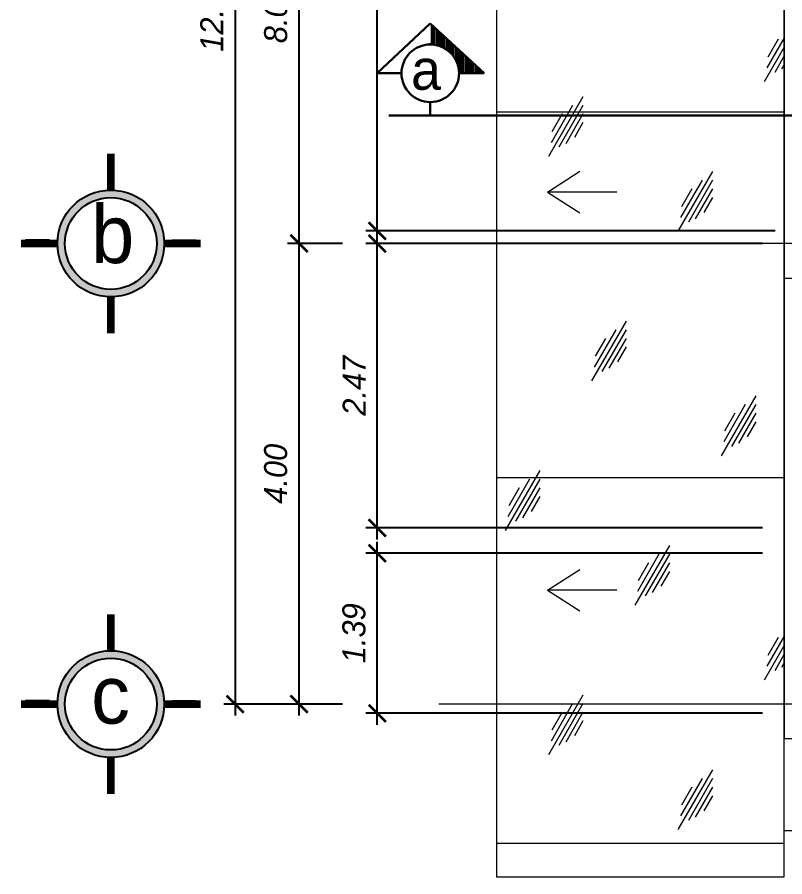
# Model space of a CAD drawing. Header units: millimetres. Extents: x 485872 to 486142, y -52344 to -52207.
# Drawn here: x 485940.97 to 485947.64, y -52227.83 to -52220.36 of the extents above; entities that cross this region are included whole.
import ezdxf

# ---------------------------------------------------------------- set-up
doc = ezdxf.new("R2010")
doc.units = ezdxf.units.MM
doc.header["$LTSCALE"] = 15
doc.header["$PDMODE"] = 2
doc.header["$PDSIZE"] = -10
for name, pattern in [('ACAD_ISO04W100', [30, 24, -3, 0, -3]), ('ACAD_ISO12W100', [21, 12, -3, 0, -3, 0, -3]), ('DASHDOTX2', [50.8, 25.4, -12.7, 0, -12.7])]:
    doc.linetypes.add(name, pattern=pattern)
for name, color, linetype, lineweight in [('Ak1', 51, 'Continuous', 5), ('arrow', 8, 'Continuous', 0), ('TEXTO', 1, 'Continuous', 5)]:
    doc.layers.add(name, color=color, linetype=linetype, lineweight=lineweight)
doc.layers.add('DIMS', color=7, linetype='Continuous')
doc.styles.add('dim', font='romantic.ttf', dxfattribs={"height": 280})
doc.styles.get("Standard").update_dxf_attribs({"font": ''})
doc.styles.get('Standard').set_extended_font_data('Flux Architect', italic=True)
doc.dimstyles.get("Standard").update_dxf_attribs({"dimtxt": 0.2, "dimasz": 0.15, "dimexe": 0.1, "dimexo": 0.3, "dimgap": 0.1, "dimtad": 1, "dimzin": 0, "dimdsep": 46, "dimtxsty": 'Standard', "dimblk": 'ARCHTICK', "dimcen": 0.09, "dimdle": 0.1, "dimclrd": 4, "dimclrt": 2, "dimadec": 0, "dimazin": 0, "dimtfac": 1, "dimtofl": 0, "dimtmove": 0, "dimatfit": 3, "dimfxl": 1, "dimtfillclr": 1, "dimtolj": 1, "dimtzin": 0, "dimarcsym": 1})

# ---------------------------------------------------------------- blocks, each defined once
blk = doc.blocks.new('_ArchTick')
at = {"color": 0, "const_width": 0.15}
blk.add_lwpolyline([(-0.5, -0.5), (0.5, 0.5)], dxfattribs=at)
blk = doc.blocks.new('*D72')
at = {"color": 4, "linetype": 'Continuous', "lineweight": -2, "transparency": 16777216}
blk.add_line((486091.5247, -52226.4255), (486091.5247, -52222.2255), dxfattribs=at)
at = {"color": 0, "linetype": 'Continuous', "lineweight": -2, "transparency": 16777216}
for p, q in [((486091.9031, -52222.3255), (486091.4247, -52222.3255)), ((486091.9031, -52226.3255), (486091.4247, -52226.3255))]:
    blk.add_line(p, q, dxfattribs=at)
at = {"layer": 'Defpoints', "color": 0, "linetype": 'Continuous', "lineweight": 13, "transparency": 16777216}
for p in [(486091.5247, -52222.3255), (486092.2031, -52222.3255), (486092.2031, -52226.3255)]:
    blk.add_point(p, dxfattribs=at)
at = {"color": 4, "linetype": 'Continuous', "lineweight": -2, "transparency": 16777216, "xscale": 0.15, "yscale": 0.15, "zscale": 0.15}
for p, rotation in [((486091.5247, -52222.3255), 90), ((486091.5247, -52226.3255), 270)]:
    blk.add_blockref('_ArchTick', p, dxfattribs=dict(at, rotation=rotation))
at = {"color": 2, "linetype": 'Continuous', "lineweight": 13, "transparency": 16777216, "insert": (486091.3225, -52224.3255), "char_height": 0.2, "attachment_point": 5, "rotation": 90}
blk.add_mtext('\\A1;4.00', dxfattribs=at)
blk = doc.blocks.new('*D73')
at = {"color": 4, "linetype": 'Continuous', "lineweight": -2, "transparency": 16777216}
blk.add_line((486091.5247, -52222.4255), (486091.5247, -52214.2255), dxfattribs=at)
at = {"color": 0, "linetype": 'Continuous', "lineweight": -2, "transparency": 16777216}
for p, q in [((486091.9031, -52214.3255), (486091.4247, -52214.3255)), ((486091.9031, -52222.3255), (486091.4247, -52222.3255))]:
    blk.add_line(p, q, dxfattribs=at)
at = {"layer": 'Defpoints', "color": 0, "linetype": 'Continuous', "lineweight": 13, "transparency": 16777216}
for p in [(486091.5247, -52214.3255), (486092.2031, -52214.3255), (486092.2031, -52222.3255)]:
    blk.add_point(p, dxfattribs=at)
at = {"color": 4, "linetype": 'Continuous', "lineweight": -2, "transparency": 16777216, "xscale": 0.15, "yscale": 0.15, "zscale": 0.15}
for p, rotation in [((486091.5247, -52214.3255), 90), ((486091.5247, -52222.3255), 270)]:
    blk.add_blockref('_ArchTick', p, dxfattribs=dict(at, rotation=rotation))
at = {"color": 2, "linetype": 'Continuous', "lineweight": 13, "transparency": 16777216, "insert": (486091.3225, -52220.3255), "char_height": 0.2, "attachment_point": 5, "rotation": 90}
blk.add_mtext('\\A1;8.00', dxfattribs=at)
blk = doc.blocks.new('*D74')
at = {"color": 4, "linetype": 'Continuous', "lineweight": -2, "transparency": 16777216}
blk.add_line((486090.9705, -52214.2255), (486090.9705, -52226.4255), dxfattribs=at)
at = {"color": 0, "linetype": 'Continuous', "lineweight": -2, "transparency": 16777216}
for p, q in [((486091.7478, -52214.3255), (486090.8705, -52214.3255)), ((486091.7478, -52226.3255), (486090.8705, -52226.3255))]:
    blk.add_line(p, q, dxfattribs=at)
at = {"layer": 'Defpoints', "color": 0, "linetype": 'Continuous', "lineweight": 13, "transparency": 16777216}
for p in [(486092.0478, -52214.3255), (486090.9705, -52226.3255), (486092.0478, -52226.3255)]:
    blk.add_point(p, dxfattribs=at)
at = {"color": 4, "linetype": 'Continuous', "lineweight": -2, "transparency": 16777216, "xscale": 0.15, "yscale": 0.15, "zscale": 0.15}
for p, rotation in [((486090.9705, -52214.3255), 90), ((486090.9705, -52226.3255), 270)]:
    blk.add_blockref('_ArchTick', p, dxfattribs=dict(at, rotation=rotation))
at = {"color": 2, "linetype": 'Continuous', "lineweight": 13, "transparency": 16777216, "insert": (486090.7683, -52220.3255), "char_height": 0.2, "attachment_point": 5, "rotation": 90}
blk.add_mtext('\\A1;12.00', dxfattribs=at)
blk = doc.blocks.new('uio')
h = blk.add_hatch(color=21)
h.paths.add_polyline_path([(365110.6, 142547.2, 1), (365988.9, 142547.2, 1)])
h.paths.add_polyline_path([(365927, 142547.2, -1), (365172.5, 142547.2, -1)], flags=16)
at = {"color": 21, "const_width": 61.9}
for points in [[(365549.8, 143286.3), (365549.8, 142986.3)], [(364810.6, 142547.2), (365110.6, 142547.2)], [(365988.9, 142547.2), (366288.9, 142547.2)], [(365549.8, 141808), (365549.8, 142108)]]:
    blk.add_lwpolyline(points, dxfattribs=at)
at = {"color": 21}
for radius in [439.2, 377.2]:
    blk.add_circle((365549.8, 142547.2), radius, dxfattribs=at)
at = {"layer": 'Ak1', "ltscale": 10000}
for p, q in [((365045.8, 142517.4), (364847.9, 142517.4)), ((366053.8, 142517.4), (366251.7, 142517.4)), ((365555, 142013.4), (365555, 141815.5))]:
    blk.add_line(p, q, dxfattribs=at)
blk = doc.blocks.new('*D299')
at = {"color": 4, "linetype": 'Continuous', "lineweight": -2, "transparency": 16777216}
blk.add_line((486092.2046, -52226.5055), (486092.2046, -52224.9155), dxfattribs=at)
at = {"color": 0, "linetype": 'Continuous', "lineweight": -2, "transparency": 16777216}
for p, q in [((486095.5489, -52225.0155), (486092.1046, -52225.0155)), ((486095.5489, -52226.4055), (486092.1046, -52226.4055))]:
    blk.add_line(p, q, dxfattribs=at)
at = {"layer": 'Defpoints', "color": 0, "linetype": 'Continuous', "lineweight": 13, "transparency": 16777216}
for p in [(486092.2046, -52225.0155), (486095.8489, -52225.0155), (486095.8489, -52226.4055)]:
    blk.add_point(p, dxfattribs=at)
at = {"color": 4, "linetype": 'Continuous', "lineweight": -2, "transparency": 16777216, "xscale": 0.15, "yscale": 0.15, "zscale": 0.15}
for p, rotation in [((486092.2046, -52225.0155), 90), ((486092.2046, -52226.4055), 270)]:
    blk.add_blockref('_ArchTick', p, dxfattribs=dict(at, rotation=rotation))
at = {"color": 2, "linetype": 'Continuous', "lineweight": 13, "transparency": 16777216, "insert": (486092.0024, -52225.7105), "char_height": 0.2, "attachment_point": 5, "rotation": 90}
blk.add_mtext('\\A1;1.39', dxfattribs=at)
blk = doc.blocks.new('*D300')
at = {"color": 4, "linetype": 'Continuous', "lineweight": -2, "transparency": 16777216}
blk.add_line((486092.2046, -52224.8955), (486092.2046, -52222.2255), dxfattribs=at)
at = {"color": 0, "linetype": 'Continuous', "lineweight": -2, "transparency": 16777216}
for p, q in [((486095.5489, -52222.3255), (486092.1046, -52222.3255)), ((486095.5489, -52224.7955), (486092.1046, -52224.7955))]:
    blk.add_line(p, q, dxfattribs=at)
at = {"layer": 'Defpoints', "color": 0, "linetype": 'Continuous', "lineweight": 13, "transparency": 16777216}
for p in [(486092.2046, -52222.3255), (486095.8489, -52222.3255), (486095.8489, -52224.7955)]:
    blk.add_point(p, dxfattribs=at)
at = {"color": 4, "linetype": 'Continuous', "lineweight": -2, "transparency": 16777216, "xscale": 0.15, "yscale": 0.15, "zscale": 0.15}
for p, rotation in [((486092.2046, -52222.3255), 90), ((486092.2046, -52224.7955), 270)]:
    blk.add_blockref('_ArchTick', p, dxfattribs=dict(at, rotation=rotation))
at = {"color": 2, "linetype": 'Continuous', "lineweight": 13, "transparency": 16777216, "insert": (486092.0041, -52223.5605), "char_height": 0.2, "attachment_point": 5, "rotation": 90}
blk.add_mtext('\\A1;2.47', dxfattribs=at)
blk = doc.blocks.new('*D301')
at = {"color": 4, "linetype": 'Continuous', "lineweight": -2, "transparency": 16777216}
blk.add_line((486092.2046, -52222.3155), (486092.2046, -52214.1455), dxfattribs=at)
at = {"color": 0, "linetype": 'Continuous', "lineweight": -2, "transparency": 16777216}
for p, q in [((486095.6589, -52214.2455), (486092.1046, -52214.2455)), ((486095.6589, -52222.2155), (486092.1046, -52222.2155))]:
    blk.add_line(p, q, dxfattribs=at)
at = {"layer": 'Defpoints', "color": 0, "linetype": 'Continuous', "lineweight": 13, "transparency": 16777216}
for p in [(486092.2046, -52214.2455), (486095.9589, -52214.2455), (486095.9589, -52222.2155)]:
    blk.add_point(p, dxfattribs=at)
at = {"color": 4, "linetype": 'Continuous', "lineweight": -2, "transparency": 16777216, "xscale": 0.15, "yscale": 0.15, "zscale": 0.15}
for p, rotation in [((486092.2046, -52214.2455), 90), ((486092.2046, -52222.2155), 270)]:
    blk.add_blockref('_ArchTick', p, dxfattribs=dict(at, rotation=rotation))
at = {"color": 2, "linetype": 'Continuous', "lineweight": 13, "transparency": 16777216, "insert": (486092.0024, -52218.2305), "char_height": 0.2, "attachment_point": 5, "rotation": 90}
blk.add_mtext('\\A1;7.97', dxfattribs=at)

msp = doc.modelspace()

# ---------------------------------------------------------------- hatches: boundary and pattern name
at = {"lineweight": 5}
h = msp.add_hatch(dxfattribs=at)
h.set_pattern_fill('ANSI31', color=145, angle=315)
h.set_pattern_definition([(360, (486260.1254, -52170.3855), (-5e-14, 3.175), [])])
h.paths.add_polyline_path([(485945.1304, -52211.5255), (485945.1304, -52227.8255), (485947.6304, -52227.8255), (485947.6304, -52214.0255)])
at = {"linetype": 'Continuous', "lineweight": 5}
h = msp.add_hatch(dxfattribs=at)
h.set_pattern_fill('GLASS', color=145, scale=1.5, angle=180, pattern_type=2)
h.set_pattern_definition([(240, (486260.1254, -52170.4605), (1.124967, -0.6495), [0.42, -1.08]), (240, (486259.9454, -52170.5355), (1.124967, -0.6495), [0.18, -1.32]), (240, (486260.1254, -52170.5355), (1.124967, -0.6495), [0.3, -1.2]), (240, (486260.0354, -52170.4605), (1.124967, -0.6495), [0.375, -1.125]), (240, (486260.1254, -52170.3855), (1.124967, -0.6495), [0.6, -0.9]), (240, (486260.1254, -52170.6105), (1.124967, -0.6495), [0.15, -1.35])])
h.paths.add_polyline_path([(485945.1304, -52211.5255), (485945.1304, -52227.8255), (485947.6304, -52227.8255), (485947.6304, -52214.0255)])
at = {"layer": 'arrow', "linetype": 'ACAD_ISO12W100', "lineweight": 30}
h = msp.add_hatch(dxfattribs=at)
h.set_pattern_fill('ANSI31', color=1, scale=0.25, angle=45, style=0)
h.set_pattern_definition([(270, (485954.46105, -52216.047905), (0.021, -1e-17), [])])
edge = h.paths.add_edge_path()
edge.add_arc((485944.5558, -52220.8471), 0.25, -360, -270)
edge.add_line((485944.5558, -52220.5971), (485944.5558, -52220.4148))
edge.add_line((485944.5558, -52220.4148), (485945.023, -52220.8471))
edge.add_line((485945.023, -52220.8471), (485944.8058, -52220.8471))

# ---------------------------------------------------------------- linework, layer by layer
at = {"color": 6, "linetype": 'DASHDOTX2', "lineweight": 13}
for p, q in [((485981.2304, -52222.3255), (485944.6304, -52222.3255)), ((485981.2304, -52226.3255), (485944.6304, -52226.3255))]:
    msp.add_line(p, q, dxfattribs=at)
at = {"color": 145, "lineweight": 5}
msp.add_lwpolyline([(485945.1304, -52211.5255), (485945.1304, -52227.8255), (485947.6304, -52227.8255), (485947.6304, -52214.0255), (485945.1304, -52211.5255)], dxfattribs=at)
at = {"lineweight": 13}
msp.add_lwpolyline([(485967.0404, -52226.6255), (485979.2304, -52226.6255), (485979.2304, -52214.0255), (485947.6304, -52214.0255), (485947.6304, -52226.6255), (485959.8204, -52226.6255), (485959.8204, -52227.8255), (485967.0404, -52227.8255)], close=True, dxfattribs=at)
at = {"linetype": 'Continuous', "lineweight": 13}
for points in [[(485945.5754, -52221.8784), (485945.8554, -52221.6984)], [(485946.1754, -52221.8784), (485945.5754, -52221.8784)], [(485945.5754, -52221.8784), (485945.8554, -52222.0584)], [(485947.6304, -52222.6255), (485947.7404, -52222.6255)], [(485945.5754, -52225.3355), (485945.8554, -52225.1555)], [(485946.1754, -52225.3355), (485945.5754, -52225.3355)], [(485945.5754, -52225.3355), (485945.8554, -52225.5155)], [(485959.8204, -52227.4255), (485947.6304, -52227.4255), (485947.6304, -52226.2255)]]:
    msp.add_lwpolyline(points, dxfattribs=at)
at = {"lineweight": 13}
msp.add_lwpolyline([(485947.6304, -52222.6255), (485947.6304, -52226.0255)], dxfattribs=at)
at = {"layer": 'arrow', "color": 1, "linetype": 'ACAD_ISO12W100', "lineweight": 30}
for p, q in [((485944.0961, -52220.8471), (485944.5558, -52220.4148)), ((485945.023, -52220.8471), (485944.5558, -52220.4148)), ((485944.5558, -52220.5861), (485944.5558, -52220.5971)), ((485944.0961, -52220.8471), (485944.3058, -52220.8471)), ((485944.8058, -52220.8471), (485945.023, -52220.8471)), ((485944.5558, -52221.0971), (485944.5558, -52221.2084))]:
    msp.add_line(p, q, dxfattribs=at)
msp.add_lwpolyline([(485944.1951, -52221.2125), (485981.3605, -52221.2125)], dxfattribs=at)
msp.add_circle((485944.5558, -52220.8471), 0.25, dxfattribs=at)

# ---------------------------------------------------------------- block references
at = {"linetype": 'ACAD_ISO04W100', "xscale": 0.001056039488106978, "yscale": 0.001056039488106978, "zscale": 0.001056039488106978, "rotation": 180}
for p in [(486327.8164, -52071.7901), (486327.8164, -52075.7901)]:
    msp.add_blockref('uio', p, dxfattribs=at)

# ---------------------------------------------------------------- texts
at = {"layer": 'DIMS', "char_height": 0.503299, "width": 1.552048, "attachment_point": 1, "style": 'dim'}
for s, insert in [('{\\fFlux Architect|b0|i0|c0|p2;b}', (485941.6106, -52221.9925)), ('{\\fFlux Architect|b0|i0|c0|p2;c}', (485941.6106, -52225.9925))]:
    msp.add_mtext(s, dxfattribs=dict(at, insert=insert))
at = {"layer": 'TEXTO', "insert": (485944.5193, -52220.9955), "char_height": 0.35, "width": 2.371455, "attachment_point": 8}
msp.add_mtext('{\\fFlux Architect|b0|i0|c0|p2;a}', dxfattribs=at)

# ---------------------------------------------------------------- dimensions: what is measured, and where the dimension line sits
at = {"linetype": 'Continuous', "lineweight": 13}
for base, p1, p2, picture, middle in [((485944.0961, -52214.2455), (485947.8504, -52222.2155), (485947.8504, -52214.2455), '*D301', (485943.8939, -52218.2305)), ((485944.0961, -52222.3255), (485947.7404, -52224.7955), (485947.7404, -52222.3255), '*D300', (485943.8956, -52223.5605))]:
    dim = msp.add_linear_dim(base=base, p1=p1, p2=p2, angle=90, dimstyle='Standard', override={"dimtmove": 1}, dxfattribs=at)
    dim.commit()
    dim.dimension.update_dxf_attribs({"geometry": picture, "text_midpoint": middle, "insert": (-148.1085, 0)})
for base, p1, p2, picture, middle in [((485942.862, -52226.3255), (485943.9393, -52214.3255), (485943.9393, -52226.3255), '*D74', (485942.862, -52220.3255)), ((485943.4162, -52214.3255), (485944.0946, -52222.3255), (485944.0946, -52214.3255), '*D73', (485943.4162, -52220.3255)), ((485943.4162, -52222.3255), (485944.0946, -52226.3255), (485944.0946, -52222.3255), '*D72', (485943.4162, -52224.3255))]:
    dim = msp.add_linear_dim(base=base, p1=p1, p2=p2, angle=270, dimstyle='Standard', dxfattribs=at)
    dim.commit()
    dim.dimension.update_dxf_attribs({"geometry": picture, "text_midpoint": middle, "dimtype": 160, "insert": (-148.1085, 0)})
dim = msp.add_linear_dim(base=(485944.0961, -52225.0155), p1=(485947.7404, -52226.4055), p2=(485947.7404, -52225.0155), angle=90, dimstyle='Standard', dxfattribs=at)
dim.commit()
dim.dimension.update_dxf_attribs({"geometry": '*D299', "text_midpoint": (485943.8939, -52225.7105), "insert": (-148.1085, 0)})

doc.saveas('drawing.dxf')
